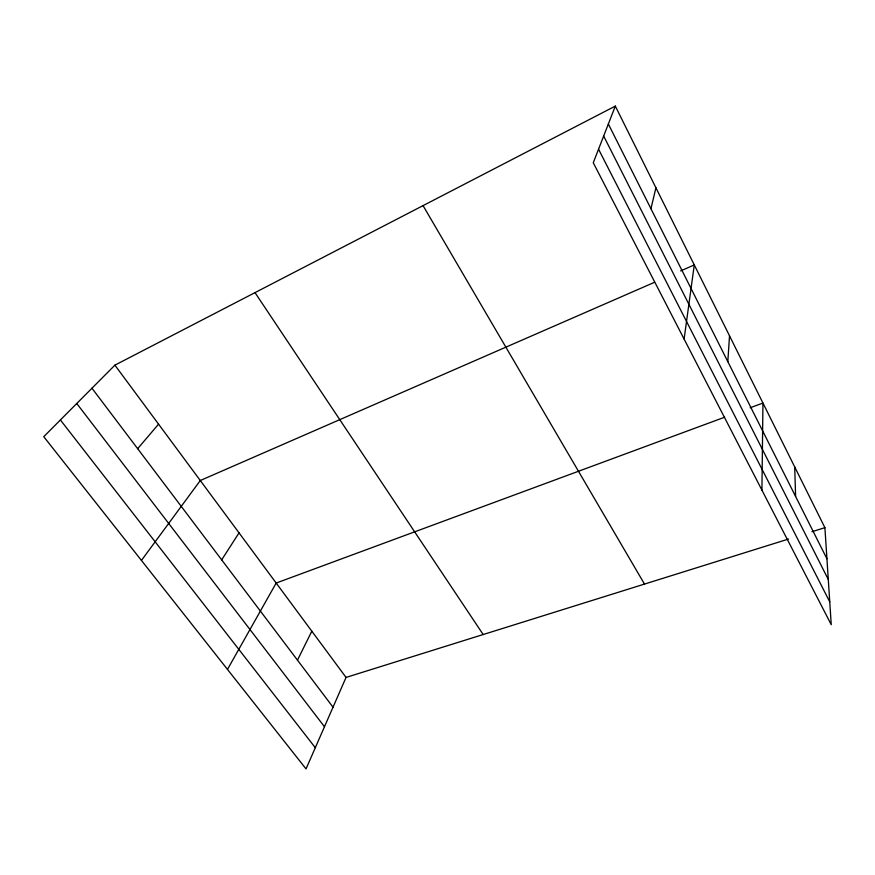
<?xml version="1.0" encoding="UTF-8"?>
<svg xmlns="http://www.w3.org/2000/svg" width="875" height="875" viewBox="0 0 875 875"><rect width="100%" height="100%" fill="white"/><g stroke="black" fill="none" stroke-linecap="round" stroke-linejoin="round"><path stroke-width="1.31" d="M761.928 490.142L762.945 403.047L750.181 407.772M727.814 361.627L729.52 335.814M684.108 339.073L694.28 264.939L680.641 270.9M650.934 208.709L655.933 187.797M615.311 106.094L593.272 162.75L831.25 624.706L824.895 527.658L615.311 106.094L114.898 365.159L43.75 436.691L306.031 768.906L346.041 677.425L788.55 539.033M297.467 660.133L311.828 631.192M227.478 669.408L276.183 583.045L724.653 417.211M221.681 559.858L239.039 532.864M141.433 560.427L200.287 480.517L654.598 282.264M137.659 448.689L158.572 424.145M811.923 531.727L824.895 527.658M60.397 419.956L315.306 747.72M76.77 403.495L324.472 726.742M91.962 388.227L333.025 707.186M114.898 365.159L346.041 677.425M254.997 292.622L483.186 634.539M423.052 205.625L644.492 584.084M598.544 149.198L829.752 601.858M603.662 136.041L828.286 579.458M608.344 123.998L826.93 558.775M794.697 466.911L795.616 496.475"/></g></svg>
